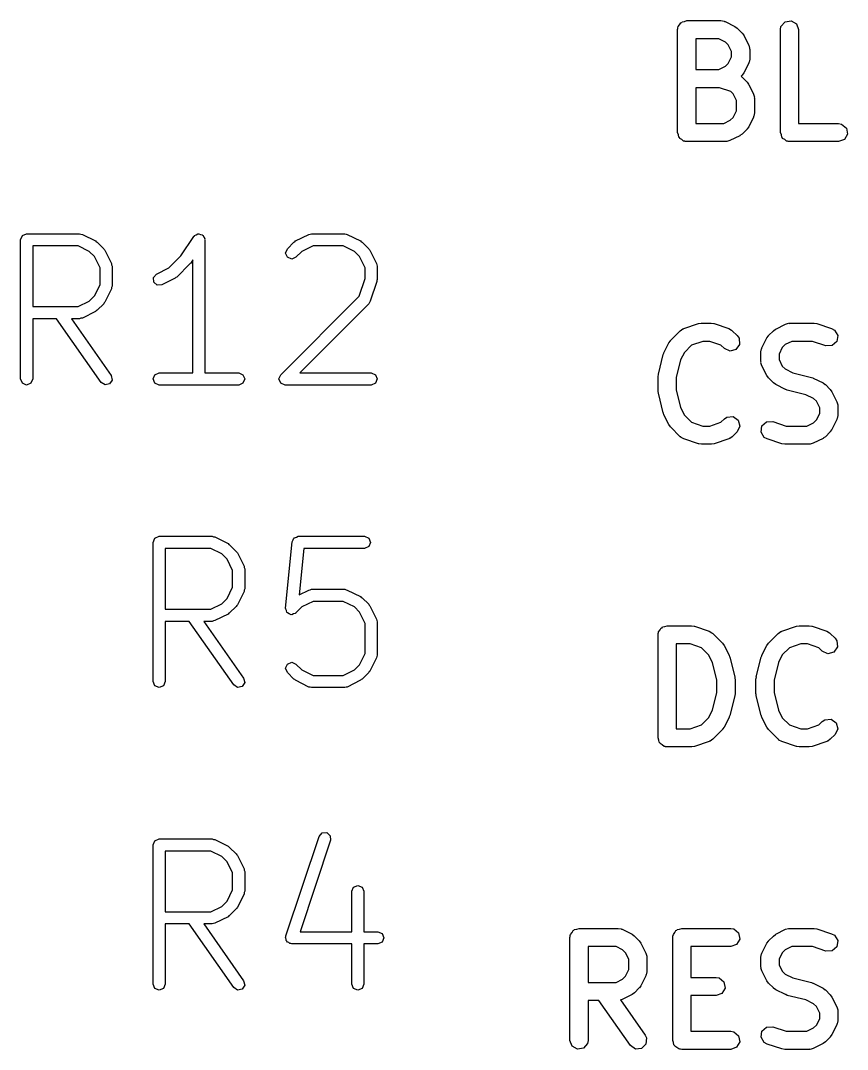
# Model space of a CAD drawing. Extents: x 122.4 to 173.3, y -127.6 to -82.1.
# Drawn here: x 166.37 to 173.32, y -104.12 to -95.49 of the extents above; entities that cross this region are included whole.
import ezdxf

# ---------------------------------------------------------------- set-up
doc = ezdxf.new("R2010")
doc.units = 0
doc.layers.add('BLACK', color=7, linetype='CONTINUOUS')

msp = doc.modelspace()

# ---------------------------------------------------------------- linework, layer by layer
at = {"layer": 'BLACK', "linetype": 'CONTINUOUS'}
for p, q in [((171.909, -95.5232), (171.919, -95.5061)), ((171.919, -95.5061), (171.926, -95.5038)), ((171.926, -95.5038), (171.93, -95.4985)), ((171.93, -95.4985), (171.95, -95.495)), ((171.95, -95.495), (171.968, -95.4883)), ((171.968, -95.4883), (172.256, -95.4883)), ((172.256, -95.4883), (172.282, -95.4929)), ((172.282, -95.4929), (172.286, -95.4958)), ((172.286, -95.4958), (172.29, -95.4963)), ((172.29, -95.4963), (172.373, -95.5374)), ((172.76, -95.5384), (172.794, -95.4985)), ((172.794, -95.4985), (172.845, -95.4894)), ((172.845, -95.4894), (172.89, -95.5155)), ((171.892, -95.5645), (171.894, -95.5546)), ((171.892, -96.4281), (171.892, -95.5645)), ((171.893, -95.5512), (171.895, -95.5483)), ((171.894, -95.5546), (171.893, -95.5512)), ((171.895, -95.5483), (171.897, -95.5384)), ((171.897, -95.5384), (171.909, -95.5232)), ((172.373, -95.5374), (172.391, -95.551)), ((172.391, -95.551), (172.392, -95.5517)), ((172.392, -95.5517), (172.433, -95.5928)), ((172.433, -95.5928), (172.447, -95.6115)), ((172.756, -95.5645), (172.76, -95.5384)), ((172.756, -96.4281), (172.756, -95.5645)), ((172.89, -95.5155), (172.908, -95.5645)), ((172.908, -95.5645), (172.908, -96.3519)), ((172.045, -95.6407), (172.045, -95.8995)), ((172.238, -95.6407), (172.045, -95.6407)), ((172.293, -95.6682), (172.238, -95.6407)), ((172.317, -95.6919), (172.293, -95.6682)), ((172.447, -95.6115), (172.448, -95.6126)), ((172.448, -95.6126), (172.489, -95.6949)), ((172.344, -95.747), (172.317, -95.6919)), ((172.344, -95.7932), (172.344, -95.747)), ((172.489, -95.6949), (172.496, -95.7203)), ((172.496, -95.7203), (172.495, -95.7247)), ((172.495, -95.7247), (172.497, -95.729)), ((172.497, -95.729), (172.497, -95.8112)), ((172.293, -95.872), (172.317, -95.8483)), ((172.317, -95.8483), (172.344, -95.7932)), ((172.489, -95.8453), (172.448, -95.9275)), ((172.492, -95.8373), (172.489, -95.8408)), ((172.489, -95.8408), (172.489, -95.8453)), ((172.497, -95.8112), (172.492, -95.8373)), ((172.045, -95.8995), (172.238, -95.8995)), ((172.238, -95.8995), (172.293, -95.872)), ((172.448, -95.9275), (172.434, -95.9458)), ((172.433, -95.9473), (172.425, -95.956)), ((172.425, -95.956), (172.427, -95.9571)), ((172.427, -95.9571), (172.429, -95.961)), ((172.429, -95.961), (172.433, -95.963)), ((172.434, -95.9458), (172.433, -95.9473)), ((172.433, -95.963), (172.475, -96.0041)), ((172.475, -96.0041), (172.488, -96.0227)), ((172.488, -96.0227), (172.489, -96.0239)), ((172.489, -96.0239), (172.53, -96.1061)), ((172.045, -96.0519), (172.045, -96.3519)), ((172.244, -96.0519), (172.045, -96.0519)), ((172.338, -96.0834), (172.244, -96.0519)), ((172.358, -96.1031), (172.338, -96.0834)), ((172.386, -96.1582), (172.358, -96.1031)), ((172.53, -96.1061), (172.538, -96.1315)), ((172.386, -96.2456), (172.386, -96.1582)), ((172.538, -96.1315), (172.536, -96.1359)), ((172.536, -96.1359), (172.538, -96.1402)), ((172.538, -96.1402), (172.538, -96.2636)), ((172.358, -96.3007), (172.386, -96.2456)), ((172.538, -96.2636), (172.533, -96.2896)), ((172.045, -96.3519), (172.279, -96.3519)), ((172.279, -96.3519), (172.334, -96.3243)), ((172.334, -96.3243), (172.358, -96.3007)), ((172.53, -96.2977), (172.489, -96.3799)), ((172.533, -96.2896), (172.53, -96.2931)), ((172.53, -96.2931), (172.53, -96.2977)), ((172.908, -96.3519), (173.243, -96.3519)), ((173.243, -96.3519), (173.269, -96.3565)), ((173.269, -96.3565), (173.309, -96.39)), ((171.899, -96.4467), (171.892, -96.4281)), ((171.902, -96.4662), (171.899, -96.4467)), ((172.414, -96.4551), (172.331, -96.4962)), ((172.415, -96.4539), (172.414, -96.4551)), ((172.433, -96.4408), (172.415, -96.4539)), ((172.475, -96.3997), (172.433, -96.4408)), ((172.489, -96.3799), (172.475, -96.3982)), ((172.475, -96.3982), (172.475, -96.3997)), ((172.763, -96.4467), (172.756, -96.4281)), ((172.766, -96.4662), (172.763, -96.4467)), ((173.318, -96.4413), (173.292, -96.4864)), ((173.309, -96.39), (173.318, -96.4413)), ((171.908, -96.4706), (171.902, -96.4662)), ((171.91, -96.4771), (171.908, -96.4706)), ((171.927, -96.487), (171.91, -96.4771)), ((171.942, -96.4997), (171.927, -96.487)), ((171.952, -96.5014), (171.942, -96.4997)), ((171.955, -96.5031), (171.952, -96.5014)), ((171.958, -96.5025), (171.955, -96.5031)), ((171.968, -96.5043), (171.958, -96.5025)), ((172.297, -96.5043), (171.968, -96.5043)), ((172.302, -96.5027), (172.297, -96.5043)), ((172.306, -96.5038), (172.302, -96.5027)), ((172.331, -96.4962), (172.306, -96.5038)), ((172.771, -96.4706), (172.766, -96.4662)), ((172.774, -96.4771), (172.771, -96.4706)), ((172.791, -96.487), (172.774, -96.4771)), ((172.806, -96.4997), (172.791, -96.487)), ((172.816, -96.5014), (172.806, -96.4997)), ((172.819, -96.5031), (172.816, -96.5014)), ((172.822, -96.5025), (172.819, -96.5031)), ((172.832, -96.5043), (172.822, -96.5025)), ((173.243, -96.5043), (172.832, -96.5043)), ((173.292, -96.4864), (173.243, -96.5043)), ((166.374, -97.328), (166.389, -97.292)), ((166.389, -97.292), (166.425, -97.2772)), ((166.425, -97.2772), (166.87, -97.2772)), ((166.87, -97.2772), (166.881, -97.2817)), ((166.881, -97.2817), (166.893, -97.2825)), ((166.893, -97.2825), (167.004, -97.3382)), ((167.721, -97.4625), (167.829, -97.2998)), ((167.829, -97.2998), (167.834, -97.2969)), ((167.834, -97.2969), (167.836, -97.292)), ((167.836, -97.292), (167.849, -97.2864)), ((167.849, -97.2864), (167.862, -97.2781)), ((167.862, -97.2781), (167.867, -97.2792)), ((167.867, -97.2792), (167.872, -97.2772)), ((167.872, -97.2772), (167.885, -97.2828)), ((167.885, -97.2828), (167.9, -97.2857)), ((167.9, -97.2857), (167.903, -97.29)), ((167.903, -97.29), (167.908, -97.292)), ((167.908, -97.292), (167.913, -97.3057)), ((167.913, -97.3057), (167.921, -97.318)), ((167.921, -97.318), (167.92, -97.3231)), ((167.92, -97.3231), (167.922, -97.328)), ((168.684, -97.3382), (168.795, -97.2825)), ((168.795, -97.2825), (168.807, -97.2817)), ((168.807, -97.2817), (168.818, -97.2772)), ((168.818, -97.2772), (169.096, -97.2772)), ((169.096, -97.2772), (169.107, -97.2817)), ((169.107, -97.2817), (169.118, -97.2825)), ((169.118, -97.2825), (169.23, -97.3382)), ((166.374, -98.4964), (166.374, -97.328)), ((166.476, -97.3788), (166.476, -97.8892)), ((166.858, -97.3788), (166.476, -97.3788)), ((166.951, -97.4254), (166.858, -97.3788)), ((167.004, -97.3382), (167.01, -97.3445)), ((167.01, -97.3445), (167.017, -97.3477)), ((167.017, -97.3477), (167.073, -97.4033)), ((167.073, -97.4033), (167.076, -97.411)), ((167.922, -97.328), (167.922, -98.4456)), ((168.6, -97.4392), (168.615, -97.4033)), ((168.615, -97.4033), (168.67, -97.3477)), ((168.67, -97.3477), (168.678, -97.3445)), ((168.678, -97.3445), (168.684, -97.3382)), ((168.83, -97.3788), (168.736, -97.4254)), ((169.084, -97.3788), (168.83, -97.3788)), ((169.177, -97.4254), (169.084, -97.3788)), ((169.23, -97.3382), (169.235, -97.3445)), ((169.235, -97.3445), (169.243, -97.3477)), ((169.243, -97.3477), (169.299, -97.4033)), ((169.299, -97.4033), (169.302, -97.411)), ((166.995, -97.4693), (166.951, -97.4254)), ((167.042, -97.5625), (166.995, -97.4693)), ((167.076, -97.411), (167.083, -97.4165)), ((167.083, -97.4165), (167.138, -97.5278)), ((167.619, -97.5644), (167.721, -97.4625)), ((167.821, -97.4957), (167.803, -97.5231)), ((167.821, -98.4456), (167.821, -97.4957)), ((168.615, -97.4752), (168.6, -97.4392)), ((168.651, -97.49), (168.615, -97.4752)), ((168.687, -97.4752), (168.651, -97.49)), ((168.736, -97.4254), (168.687, -97.4752)), ((169.221, -97.4693), (169.177, -97.4254)), ((169.267, -97.5625), (169.221, -97.4693)), ((169.302, -97.411), (169.308, -97.4165)), ((169.308, -97.4165), (169.364, -97.5278)), ((167.042, -97.7054), (167.042, -97.5625)), ((167.138, -97.5278), (167.139, -97.5396)), ((167.139, -97.5396), (167.144, -97.5505)), ((167.144, -97.5505), (167.144, -97.7174)), ((167.515, -97.6164), (167.619, -97.5644)), ((167.796, -97.5308), (167.685, -97.6421)), ((167.798, -97.526), (167.796, -97.5308)), ((167.803, -97.5231), (167.798, -97.526)), ((169.267, -97.6535), (169.267, -97.5625)), ((169.364, -97.5278), (169.365, -97.5396)), ((169.365, -97.5396), (169.369, -97.5505)), ((169.369, -97.5505), (169.369, -97.6618)), ((167.49, -97.6457), (167.515, -97.6164)), ((167.492, -97.6845), (167.49, -97.6457)), ((167.672, -97.6516), (167.561, -97.7072)), ((167.677, -97.6453), (167.672, -97.6516)), ((167.685, -97.6421), (167.677, -97.6453)), ((169.218, -97.8013), (169.267, -97.6535)), ((169.369, -97.6618), (169.366, -97.6695)), ((169.366, -97.6695), (169.366, -97.6779)), ((166.995, -97.7986), (167.042, -97.7054)), ((167.138, -97.7401), (167.083, -97.8514)), ((167.139, -97.7284), (167.138, -97.7401)), ((167.144, -97.7174), (167.139, -97.7284)), ((167.522, -97.71), (167.492, -97.6845)), ((167.561, -97.7072), (167.522, -97.71)), ((169.366, -97.6779), (169.311, -97.8448)), ((166.951, -97.8426), (166.995, -97.7986)), ((168.559, -98.4604), (169.218, -97.8013)), ((166.476, -97.8892), (166.858, -97.8892)), ((166.858, -97.8892), (166.951, -97.8426)), ((167.01, -97.9235), (167.004, -97.9298)), ((167.017, -97.9203), (167.01, -97.9235)), ((167.073, -97.8646), (167.017, -97.9203)), ((167.076, -97.8569), (167.073, -97.8646)), ((167.083, -97.8514), (167.076, -97.8569)), ((169.299, -97.8646), (168.718, -98.4456)), ((169.303, -97.8537), (169.299, -97.8646)), ((169.311, -97.8448), (169.303, -97.8537)), ((166.677, -97.9908), (166.476, -97.9908)), ((166.476, -97.9908), (166.476, -98.4964)), ((167.051, -98.5255), (166.677, -97.9908)), ((166.87, -97.9908), (166.801, -97.9908)), ((166.801, -97.9908), (167.134, -98.4672)), ((166.881, -97.9863), (166.87, -97.9908)), ((166.893, -97.9854), (166.881, -97.9863)), ((167.004, -97.9298), (166.893, -97.9854)), ((171.832, -98.174), (171.914, -98.0917)), ((171.914, -98.0917), (171.936, -98.0765)), ((171.936, -98.0765), (171.941, -98.0761)), ((171.941, -98.0761), (171.944, -98.0733)), ((171.944, -98.0733), (172.068, -98.0322)), ((172.068, -98.0322), (172.09, -98.0288)), ((172.09, -98.0288), (172.092, -98.0283)), ((172.092, -98.0283), (172.174, -98.0283)), ((172.174, -98.0283), (172.196, -98.0322)), ((172.196, -98.0322), (172.198, -98.0322)), ((172.198, -98.0322), (172.321, -98.0733)), ((172.321, -98.0733), (172.345, -98.0859)), ((172.345, -98.0859), (172.347, -98.0898)), ((172.347, -98.0898), (172.351, -98.0917)), ((172.351, -98.0917), (172.392, -98.1328)), ((172.655, -98.1328), (172.696, -98.0917)), ((172.696, -98.0917), (172.714, -98.0787)), ((172.714, -98.0787), (172.716, -98.0774)), ((172.716, -98.0774), (172.798, -98.0363)), ((172.798, -98.0363), (172.823, -98.0288)), ((172.823, -98.0288), (172.828, -98.0298)), ((172.828, -98.0298), (172.832, -98.0283)), ((172.832, -98.0283), (173.038, -98.0283)), ((173.038, -98.0283), (173.06, -98.0322)), ((173.06, -98.0322), (173.062, -98.0322)), ((173.062, -98.0322), (173.185, -98.0733)), ((173.185, -98.0733), (173.208, -98.0859)), ((173.208, -98.0859), (173.236, -98.1303)), ((171.818, -98.1938), (171.831, -98.1755)), ((171.831, -98.1755), (171.832, -98.174)), ((172.104, -98.1807), (172.009, -98.2122)), ((172.162, -98.1807), (172.104, -98.1807)), ((172.256, -98.2122), (172.162, -98.1807)), ((172.392, -98.1328), (172.408, -98.1545)), ((172.408, -98.1545), (172.412, -98.2064)), ((172.599, -98.2349), (172.64, -98.1526)), ((172.64, -98.1526), (172.654, -98.1343)), ((172.654, -98.1343), (172.655, -98.1328)), ((172.85, -98.1807), (172.795, -98.2082)), ((173.025, -98.1807), (172.85, -98.1807)), ((173.137, -98.2179), (173.025, -98.1807)), ((173.228, -98.1819), (173.189, -98.2165)), ((173.236, -98.1303), (173.228, -98.1819)), ((171.777, -98.276), (171.818, -98.1938)), ((171.949, -98.273), (171.917, -98.3367)), ((172.009, -98.2122), (171.949, -98.273)), ((172.285, -98.2406), (172.256, -98.2122)), ((172.332, -98.2626), (172.285, -98.2406)), ((172.382, -98.2491), (172.332, -98.2626)), ((172.412, -98.2064), (172.382, -98.2491)), ((172.591, -98.269), (172.596, -98.2429)), ((172.591, -98.3512), (172.591, -98.269)), ((172.596, -98.2429), (172.599, -98.2394)), ((172.599, -98.2394), (172.599, -98.2349)), ((172.771, -98.2319), (172.744, -98.287)), ((172.795, -98.2082), (172.771, -98.2319)), ((173.189, -98.2165), (173.137, -98.2179)), ((171.73, -98.4561), (171.771, -98.2916)), ((171.771, -98.2916), (171.776, -98.2796)), ((171.776, -98.2796), (171.777, -98.276)), ((171.917, -98.3367), (171.88, -98.484)), ((172.593, -98.3555), (172.591, -98.3512)), ((172.592, -98.3599), (172.593, -98.3555)), ((172.599, -98.3853), (172.592, -98.3599)), ((172.744, -98.287), (172.744, -98.3332)), ((172.744, -98.3332), (172.771, -98.3883)), ((167.502, -98.4604), (167.538, -98.4456)), ((167.538, -98.4456), (167.821, -98.4456)), ((167.922, -98.4456), (168.206, -98.4456)), ((168.206, -98.4456), (168.241, -98.4604)), ((168.718, -98.4456), (169.318, -98.4456)), ((169.318, -98.4456), (169.354, -98.4604)), ((172.64, -98.4675), (172.599, -98.3853)), ((172.771, -98.3883), (172.795, -98.412)), ((172.795, -98.412), (172.859, -98.4438)), ((172.859, -98.4438), (173.015, -98.4829)), ((166.389, -98.5323), (166.374, -98.4964)), ((166.425, -98.5472), (166.389, -98.5323)), ((166.461, -98.5323), (166.425, -98.5472)), ((166.476, -98.4964), (166.461, -98.5323)), ((167.084, -98.5464), (167.051, -98.5255)), ((167.143, -98.5052), (167.122, -98.538)), ((167.134, -98.4672), (167.143, -98.5052)), ((167.487, -98.4964), (167.502, -98.4604)), ((167.502, -98.5323), (167.487, -98.4964)), ((167.538, -98.5472), (167.502, -98.5323)), ((168.241, -98.5323), (168.206, -98.5472)), ((168.241, -98.4604), (168.256, -98.4964)), ((168.256, -98.4964), (168.241, -98.5323)), ((168.544, -98.4964), (168.559, -98.4604)), ((168.559, -98.5323), (168.544, -98.4964)), ((168.595, -98.5472), (168.559, -98.5323)), ((169.354, -98.5323), (169.318, -98.5472)), ((169.354, -98.4604), (169.369, -98.4964)), ((169.369, -98.4964), (169.354, -98.5323)), ((171.728, -98.4746), (171.73, -98.4596)), ((171.728, -98.598), (171.728, -98.4746)), ((171.73, -98.4596), (171.73, -98.4561)), ((171.88, -98.484), (171.88, -98.5886)), ((172.642, -98.4687), (172.64, -98.4675)), ((172.655, -98.4873), (172.642, -98.4687)), ((172.696, -98.5285), (172.655, -98.4873)), ((172.697, -98.5292), (172.696, -98.5285)), ((172.716, -98.5427), (172.697, -98.5292)), ((173.015, -98.4829), (173.027, -98.4883)), ((173.027, -98.4883), (173.031, -98.4887)), ((173.031, -98.4887), (173.113, -98.5298)), ((173.113, -98.5298), (173.131, -98.5434)), ((167.122, -98.538), (167.084, -98.5464)), ((168.206, -98.5472), (167.538, -98.5472)), ((169.318, -98.5472), (168.595, -98.5472)), ((171.729, -98.6013), (171.728, -98.598)), ((171.73, -98.6164), (171.729, -98.6013)), ((171.771, -98.7809), (171.73, -98.6164)), ((171.88, -98.5886), (171.917, -98.7359)), ((172.798, -98.5839), (172.716, -98.5427)), ((172.801, -98.5843), (172.798, -98.5839)), ((172.813, -98.5896), (172.801, -98.5843)), ((172.97, -98.6287), (172.813, -98.5896)), ((173.131, -98.5434), (173.133, -98.5441)), ((173.133, -98.5441), (173.174, -98.5852)), ((173.174, -98.5852), (173.187, -98.6039)), ((173.187, -98.6039), (173.188, -98.605)), ((173.188, -98.605), (173.229, -98.6873)), ((173.034, -98.6606), (172.97, -98.6287)), ((173.057, -98.6842), (173.034, -98.6606)), ((173.085, -98.7393), (173.057, -98.6842)), ((173.229, -98.6873), (173.237, -98.7126)), ((171.773, -98.7839), (171.771, -98.7809)), ((171.777, -98.7965), (171.773, -98.7839)), ((171.917, -98.7359), (171.949, -98.7996)), ((173.057, -98.8407), (173.085, -98.7856)), ((173.085, -98.7856), (173.085, -98.7393)), ((173.237, -98.7126), (173.236, -98.7171)), ((173.236, -98.7171), (173.237, -98.7213)), ((173.237, -98.7213), (173.237, -98.8036)), ((171.818, -98.8788), (171.777, -98.7965)), ((171.949, -98.7996), (172.009, -98.8603)), ((172.009, -98.8603), (172.104, -98.8919)), ((172.162, -98.8919), (172.256, -98.8604)), ((172.256, -98.8604), (172.285, -98.8319)), ((172.285, -98.8319), (172.306, -98.8168)), ((172.306, -98.8168), (172.358, -98.8122)), ((172.358, -98.8122), (172.401, -98.8421)), ((172.401, -98.8421), (172.414, -98.8925)), ((172.6, -98.8907), (172.639, -98.8561)), ((172.639, -98.8561), (172.692, -98.8547)), ((172.692, -98.8547), (172.803, -98.8919)), ((172.978, -98.8919), (173.034, -98.8643)), ((173.034, -98.8643), (173.057, -98.8407)), ((173.229, -98.8377), (173.188, -98.9199)), ((173.23, -98.8331), (173.229, -98.8377)), ((173.233, -98.8296), (173.23, -98.8331)), ((173.237, -98.8036), (173.233, -98.8296)), ((171.819, -98.8799), (171.818, -98.8788)), ((171.832, -98.8986), (171.819, -98.8799)), ((171.914, -98.9808), (171.832, -98.8986)), ((172.104, -98.8919), (172.162, -98.8919)), ((172.392, -98.9397), (172.351, -98.9808)), ((172.414, -98.8925), (172.392, -98.9397)), ((172.593, -98.9422), (172.6, -98.8907)), ((172.62, -98.9866), (172.593, -98.9422)), ((172.803, -98.8919), (172.978, -98.8919)), ((173.174, -98.9397), (173.133, -98.9808)), ((173.188, -98.9199), (173.174, -98.9382)), ((173.174, -98.9382), (173.174, -98.9397)), ((171.919, -98.9828), (171.914, -98.9808)), ((171.921, -98.9866), (171.919, -98.9828)), ((171.944, -98.9992), (171.921, -98.9866)), ((172.068, -99.0404), (171.944, -98.9992)), ((172.069, -99.0403), (172.068, -99.0404)), ((172.092, -99.0443), (172.069, -99.0403)), ((172.174, -99.0443), (172.092, -99.0443)), ((172.176, -99.0437), (172.174, -99.0443)), ((172.198, -99.0404), (172.176, -99.0437)), ((172.321, -98.9992), (172.198, -99.0404)), ((172.325, -98.9964), (172.321, -98.9992)), ((172.33, -98.996), (172.325, -98.9964)), ((172.351, -98.9808), (172.33, -98.996)), ((172.643, -98.9992), (172.62, -98.9866)), ((172.767, -99.0404), (172.643, -98.9992)), ((172.768, -99.0403), (172.767, -99.0404)), ((172.791, -99.0443), (172.768, -99.0403)), ((172.996, -99.0443), (172.791, -99.0443)), ((173.001, -99.0427), (172.996, -99.0443)), ((173.005, -99.0438), (173.001, -99.0427)), ((173.031, -99.0362), (173.005, -99.0438)), ((173.113, -98.9951), (173.031, -99.0362)), ((173.114, -98.9939), (173.113, -98.9951)), ((173.133, -98.9808), (173.114, -98.9939)), ((167.502, -99.832), (167.538, -99.8172)), ((167.538, -99.8172), (167.983, -99.8172)), ((167.983, -99.8172), (167.994, -99.8217)), ((167.994, -99.8217), (168.006, -99.8225)), ((168.006, -99.8225), (168.117, -99.8782)), ((168.673, -99.831), (168.674, -99.8286)), ((168.674, -99.8286), (168.69, -99.8237)), ((168.69, -99.8237), (168.706, -99.8172)), ((168.706, -99.8172), (169.263, -99.8172)), ((169.263, -99.8172), (169.299, -99.832)), ((167.487, -99.868), (167.502, -99.832)), ((167.487, -101.036), (167.487, -99.868)), ((168.117, -99.8782), (168.122, -99.8845)), ((168.122, -99.8845), (168.13, -99.8877)), ((168.13, -99.8877), (168.186, -99.9433)), ((168.6, -100.419), (168.656, -99.8629)), ((168.656, -99.8629), (168.664, -99.8478)), ((168.664, -99.8478), (168.67, -99.832)), ((168.67, -99.832), (168.673, -99.831)), ((169.299, -99.9039), (169.263, -99.9188)), ((169.299, -99.832), (169.313, -99.868)), ((169.313, -99.868), (169.299, -99.9039)), ((167.589, -99.9188), (167.589, -100.429)), ((167.971, -99.9188), (167.589, -99.9188)), ((168.064, -99.9654), (167.971, -99.9188)), ((168.108, -100.009), (168.064, -99.9654)), ((168.186, -99.9433), (168.189, -99.951)), ((168.189, -99.951), (168.195, -99.9565)), ((168.195, -99.9565), (168.251, -100.068)), ((168.752, -99.9188), (168.713, -100.308)), ((169.263, -99.9188), (168.752, -99.9188)), ((168.155, -100.103), (168.108, -100.009)), ((168.251, -100.068), (168.252, -100.08)), ((168.252, -100.08), (168.256, -100.091)), ((168.155, -100.245), (168.155, -100.103)), ((168.256, -100.091), (168.256, -100.257)), ((168.108, -100.339), (168.155, -100.245)), ((168.256, -100.257), (168.252, -100.268)), ((168.064, -100.383), (168.108, -100.339)), ((168.251, -100.28), (168.195, -100.391)), ((168.252, -100.268), (168.251, -100.28)), ((168.713, -100.308), (168.795, -100.268)), ((168.795, -100.268), (168.807, -100.267)), ((168.807, -100.267), (168.818, -100.262)), ((168.818, -100.262), (169.096, -100.262)), ((169.096, -100.262), (169.107, -100.267)), ((169.107, -100.267), (169.118, -100.268)), ((169.118, -100.268), (169.23, -100.323)), ((169.23, -100.323), (169.235, -100.33)), ((169.235, -100.33), (169.243, -100.333)), ((169.243, -100.333), (169.299, -100.388)), ((167.589, -100.429), (167.971, -100.429)), ((167.971, -100.429), (168.064, -100.383)), ((168.186, -100.405), (168.13, -100.46)), ((168.189, -100.397), (168.186, -100.405)), ((168.195, -100.391), (168.189, -100.397)), ((168.601, -100.422), (168.6, -100.419)), ((168.6, -100.424), (168.601, -100.422)), ((168.606, -100.44), (168.6, -100.424)), ((168.736, -100.41), (168.687, -100.46)), ((168.83, -100.364), (168.736, -100.41)), ((169.084, -100.364), (168.83, -100.364)), ((169.177, -100.41), (169.084, -100.364)), ((169.221, -100.454), (169.177, -100.41)), ((169.299, -100.388), (169.302, -100.396)), ((169.302, -100.396), (169.308, -100.402)), ((169.308, -100.402), (169.364, -100.513)), ((168.117, -100.47), (168.006, -100.525)), ((168.122, -100.463), (168.117, -100.47)), ((168.13, -100.46), (168.122, -100.463)), ((168.611, -100.457), (168.606, -100.44)), ((168.614, -100.458), (168.611, -100.457)), ((168.615, -100.46), (168.614, -100.458)), ((168.63, -100.467), (168.615, -100.46)), ((168.646, -100.475), (168.63, -100.467)), ((168.648, -100.474), (168.646, -100.475)), ((168.651, -100.475), (168.648, -100.474)), ((168.666, -100.469), (168.651, -100.475)), ((168.683, -100.464), (168.666, -100.469)), ((168.684, -100.461), (168.683, -100.464)), ((168.687, -100.46), (168.684, -100.461)), ((169.267, -100.548), (169.221, -100.454)), ((169.364, -100.513), (169.365, -100.525)), ((167.79, -100.531), (167.589, -100.531)), ((167.589, -100.531), (167.589, -101.036)), ((168.164, -101.065), (167.79, -100.531)), ((167.983, -100.531), (167.914, -100.531)), ((167.914, -100.531), (168.247, -101.007)), ((167.994, -100.526), (167.983, -100.531)), ((168.006, -100.525), (167.994, -100.526)), ((169.267, -100.802), (169.267, -100.548)), ((169.365, -100.525), (169.369, -100.536)), ((169.369, -100.536), (169.369, -100.814)), ((171.732, -100.618), (171.745, -100.603)), ((171.745, -100.603), (171.755, -100.586)), ((171.755, -100.586), (171.761, -100.584)), ((171.761, -100.584), (171.766, -100.578)), ((171.766, -100.578), (171.785, -100.575)), ((171.785, -100.575), (171.804, -100.568)), ((171.804, -100.568), (172.009, -100.568)), ((172.009, -100.568), (172.032, -100.572)), ((172.032, -100.572), (172.034, -100.572)), ((172.034, -100.572), (172.157, -100.613)), ((172.767, -100.613), (172.89, -100.572)), ((172.89, -100.572), (172.913, -100.569)), ((172.913, -100.569), (172.914, -100.568)), ((172.914, -100.568), (172.996, -100.568)), ((172.996, -100.568), (173.019, -100.572)), ((173.019, -100.572), (173.021, -100.572)), ((173.021, -100.572), (173.144, -100.613)), ((171.728, -100.644), (171.729, -100.635)), ((171.728, -101.508), (171.728, -100.644)), ((171.729, -100.631), (171.73, -100.628)), ((171.729, -100.635), (171.729, -100.631)), ((171.73, -100.628), (171.732, -100.618)), ((172.157, -100.613), (172.18, -100.626)), ((172.18, -100.626), (172.183, -100.63)), ((172.183, -100.63), (172.187, -100.632)), ((172.187, -100.632), (172.269, -100.714)), ((172.655, -100.714), (172.737, -100.632)), ((172.737, -100.632), (172.759, -100.617)), ((172.759, -100.617), (172.763, -100.616)), ((172.763, -100.616), (172.767, -100.613)), ((173.144, -100.613), (173.167, -100.626)), ((173.167, -100.626), (173.17, -100.63)), ((173.17, -100.63), (173.174, -100.632)), ((173.174, -100.632), (173.215, -100.673)), ((173.215, -100.673), (173.23, -100.695)), ((171.88, -100.721), (171.88, -101.432)), ((171.997, -100.721), (171.88, -100.721)), ((172.092, -100.752), (171.997, -100.721)), ((172.152, -100.813), (172.092, -100.752)), ((172.269, -100.714), (172.282, -100.733)), ((172.282, -100.733), (172.283, -100.734)), ((172.283, -100.734), (172.324, -100.816)), ((172.599, -100.816), (172.64, -100.734)), ((172.64, -100.734), (172.654, -100.715)), ((172.654, -100.715), (172.655, -100.714)), ((172.832, -100.752), (172.771, -100.813)), ((172.927, -100.721), (172.832, -100.752)), ((172.984, -100.721), (172.927, -100.721)), ((173.079, -100.752), (172.984, -100.721)), ((173.107, -100.781), (173.079, -100.752)), ((173.235, -100.746), (173.205, -100.789)), ((173.23, -100.695), (173.235, -100.746)), ((169.221, -100.895), (169.267, -100.802)), ((169.364, -100.837), (169.308, -100.948)), ((169.365, -100.825), (169.364, -100.837)), ((169.369, -100.814), (169.365, -100.825)), ((172.184, -100.877), (172.152, -100.813)), ((172.324, -100.816), (172.328, -100.829)), ((172.328, -100.829), (172.33, -100.832)), ((172.33, -100.832), (172.371, -100.996)), ((172.552, -100.996), (172.594, -100.832)), ((172.594, -100.832), (172.599, -100.82)), ((172.599, -100.82), (172.599, -100.816)), ((172.771, -100.813), (172.739, -100.877)), ((173.154, -100.803), (173.107, -100.781)), ((173.205, -100.789), (173.154, -100.803)), ((168.6, -100.925), (168.615, -100.889)), ((168.615, -100.961), (168.6, -100.925)), ((168.615, -100.889), (168.651, -100.874)), ((168.651, -100.874), (168.687, -100.889)), ((168.687, -100.889), (168.736, -100.939)), ((168.736, -100.939), (168.83, -100.986)), ((169.084, -100.986), (169.177, -100.939)), ((169.177, -100.939), (169.221, -100.895)), ((169.308, -100.948), (169.302, -100.953)), ((172.221, -101.024), (172.184, -100.877)), ((172.739, -100.877), (172.703, -101.024)), ((167.502, -101.072), (167.487, -101.036)), ((167.589, -101.036), (167.574, -101.072)), ((168.247, -101.007), (168.256, -101.045)), ((168.67, -101.017), (168.615, -100.961)), ((168.678, -101.02), (168.67, -101.017)), ((168.684, -101.026), (168.678, -101.02)), ((168.795, -101.082), (168.684, -101.026)), ((168.83, -100.986), (169.084, -100.986)), ((169.23, -101.026), (169.118, -101.082)), ((169.235, -101.02), (169.23, -101.026)), ((169.243, -101.017), (169.235, -101.02)), ((169.299, -100.961), (169.243, -101.017)), ((169.302, -100.953), (169.299, -100.961)), ((172.221, -101.129), (172.221, -101.024)), ((172.371, -100.996), (172.372, -101.011)), ((172.372, -101.011), (172.374, -101.015)), ((172.374, -101.015), (172.374, -101.138)), ((172.55, -101.015), (172.553, -101)), ((172.55, -101.138), (172.55, -101.015)), ((172.553, -101), (172.552, -100.996)), ((172.703, -101.024), (172.703, -101.129)), ((167.538, -101.087), (167.502, -101.072)), ((167.574, -101.072), (167.538, -101.087)), ((168.197, -101.086), (168.164, -101.065)), ((168.235, -101.078), (168.197, -101.086)), ((168.256, -101.045), (168.235, -101.078)), ((168.807, -101.083), (168.795, -101.082)), ((168.818, -101.087), (168.807, -101.083)), ((169.096, -101.087), (168.818, -101.087)), ((169.107, -101.083), (169.096, -101.087)), ((169.118, -101.082), (169.107, -101.083)), ((172.184, -101.276), (172.221, -101.129)), ((172.371, -101.156), (172.33, -101.321)), ((172.374, -101.138), (172.371, -101.153)), ((172.371, -101.153), (172.371, -101.156)), ((172.551, -101.141), (172.55, -101.138)), ((172.552, -101.156), (172.551, -101.141)), ((172.594, -101.321), (172.552, -101.156)), ((172.703, -101.129), (172.739, -101.276)), ((172.152, -101.34), (172.184, -101.276)), ((172.739, -101.276), (172.771, -101.34)), ((172.092, -101.4), (172.152, -101.34)), ((172.324, -101.337), (172.283, -101.419)), ((172.325, -101.333), (172.324, -101.337)), ((172.33, -101.321), (172.325, -101.333)), ((172.596, -101.324), (172.594, -101.321)), ((172.599, -101.337), (172.596, -101.324)), ((172.64, -101.419), (172.599, -101.337)), ((172.771, -101.34), (172.832, -101.4)), ((173.079, -101.4), (173.107, -101.372)), ((173.107, -101.372), (173.129, -101.357)), ((173.129, -101.357), (173.181, -101.352)), ((173.181, -101.352), (173.223, -101.382)), ((173.223, -101.382), (173.237, -101.432)), ((171.88, -101.432), (171.997, -101.432)), ((171.997, -101.432), (172.092, -101.4)), ((172.269, -101.439), (172.187, -101.521)), ((172.27, -101.437), (172.269, -101.439)), ((172.283, -101.419), (172.27, -101.437)), ((172.642, -101.42), (172.64, -101.419)), ((172.655, -101.439), (172.642, -101.42)), ((172.737, -101.521), (172.655, -101.439)), ((172.832, -101.4), (172.927, -101.432)), ((172.927, -101.432), (172.984, -101.432)), ((172.984, -101.432), (173.079, -101.4)), ((173.237, -101.432), (173.215, -101.48)), ((171.734, -101.527), (171.728, -101.508)), ((171.738, -101.546), (171.734, -101.527)), ((171.743, -101.551), (171.738, -101.546)), ((171.745, -101.557), (171.743, -101.551)), ((172.157, -101.539), (172.034, -101.58)), ((172.16, -101.536), (172.157, -101.539)), ((172.165, -101.536), (172.16, -101.536)), ((172.187, -101.521), (172.165, -101.536)), ((172.741, -101.523), (172.737, -101.521)), ((172.743, -101.527), (172.741, -101.523)), ((172.767, -101.539), (172.743, -101.527)), ((172.89, -101.58), (172.767, -101.539)), ((173.144, -101.539), (173.021, -101.58)), ((173.147, -101.536), (173.144, -101.539)), ((173.152, -101.536), (173.147, -101.536)), ((173.174, -101.521), (173.152, -101.536)), ((173.215, -101.48), (173.174, -101.521)), ((171.763, -101.567), (171.745, -101.557)), ((171.778, -101.58), (171.763, -101.567)), ((171.788, -101.581), (171.778, -101.58)), ((171.791, -101.583), (171.788, -101.581)), ((171.794, -101.583), (171.791, -101.583)), ((171.804, -101.584), (171.794, -101.583)), ((172.009, -101.584), (171.804, -101.584)), ((172.011, -101.584), (172.009, -101.584)), ((172.034, -101.58), (172.011, -101.584)), ((172.892, -101.58), (172.89, -101.58)), ((172.914, -101.584), (172.892, -101.58)), ((172.996, -101.584), (172.914, -101.584)), ((172.998, -101.584), (172.996, -101.584)), ((173.021, -101.58), (172.998, -101.584)), ((168.881, -102.336), (168.906, -102.307)), ((168.906, -102.307), (168.945, -102.304)), ((168.945, -102.304), (168.974, -102.33)), ((168.974, -102.33), (168.977, -102.368)), ((167.487, -102.408), (167.502, -102.372)), ((167.487, -103.576), (167.487, -102.408)), ((167.502, -102.372), (167.538, -102.357)), ((167.538, -102.357), (167.983, -102.357)), ((167.983, -102.357), (167.994, -102.362)), ((167.994, -102.362), (168.006, -102.363)), ((168.006, -102.363), (168.117, -102.418)), ((168.117, -102.418), (168.122, -102.424)), ((168.602, -103.171), (168.881, -102.336)), ((168.977, -102.368), (168.721, -103.136)), ((167.589, -102.459), (167.589, -102.969)), ((167.971, -102.459), (167.589, -102.459)), ((168.064, -102.505), (167.971, -102.459)), ((168.108, -102.549), (168.064, -102.505)), ((168.122, -102.424), (168.13, -102.428)), ((168.13, -102.428), (168.186, -102.483)), ((168.186, -102.483), (168.189, -102.491)), ((168.189, -102.491), (168.195, -102.497)), ((168.195, -102.497), (168.251, -102.608)), ((168.155, -102.643), (168.108, -102.549)), ((168.155, -102.785), (168.155, -102.643)), ((168.251, -102.608), (168.252, -102.62)), ((168.252, -102.62), (168.256, -102.631)), ((168.256, -102.631), (168.256, -102.797)), ((169.156, -102.797), (169.171, -102.762)), ((169.171, -102.762), (169.207, -102.747)), ((169.207, -102.747), (169.243, -102.762)), ((169.243, -102.762), (169.258, -102.797)), ((168.108, -102.879), (168.155, -102.785)), ((168.251, -102.82), (168.195, -102.931)), ((168.252, -102.808), (168.251, -102.82)), ((168.256, -102.797), (168.252, -102.808)), ((169.156, -103.136), (169.156, -102.797)), ((169.258, -102.797), (169.258, -103.136)), ((167.971, -102.969), (168.064, -102.923)), ((168.064, -102.923), (168.108, -102.879)), ((168.189, -102.937), (168.186, -102.945)), ((168.195, -102.931), (168.189, -102.937)), ((167.589, -102.969), (167.971, -102.969)), ((168.117, -103.01), (168.006, -103.065)), ((168.122, -103.003), (168.117, -103.01)), ((168.13, -103), (168.122, -103.003)), ((168.186, -102.945), (168.13, -103)), ((167.79, -103.071), (167.589, -103.071)), ((167.589, -103.071), (167.589, -103.576)), ((168.164, -103.605), (167.79, -103.071)), ((167.983, -103.071), (167.914, -103.071)), ((167.914, -103.071), (168.247, -103.547)), ((167.994, -103.066), (167.983, -103.071)), ((168.006, -103.065), (167.994, -103.066)), ((171.045, -103.115), (171.064, -103.108)), ((171.064, -103.108), (171.393, -103.108)), ((171.393, -103.108), (171.419, -103.113)), ((171.909, -103.115), (171.927, -103.108)), ((171.927, -103.108), (172.338, -103.108)), ((172.338, -103.108), (172.365, -103.113)), ((172.798, -103.116), (172.823, -103.109)), ((172.823, -103.109), (172.828, -103.11)), ((172.828, -103.11), (172.832, -103.108)), ((172.832, -103.108), (173.038, -103.108)), ((173.038, -103.108), (173.06, -103.112)), ((168.6, -103.187), (168.603, -103.179)), ((168.604, -103.198), (168.6, -103.187)), ((168.603, -103.179), (168.602, -103.171)), ((168.721, -103.136), (169.156, -103.136)), ((169.258, -103.136), (169.374, -103.136)), ((169.374, -103.136), (169.41, -103.151)), ((169.41, -103.151), (169.425, -103.187)), ((169.425, -103.187), (169.41, -103.223)), ((170.987, -103.184), (170.989, -103.175)), ((170.987, -104.048), (170.987, -103.184)), ((170.989, -103.171), (170.99, -103.168)), ((170.989, -103.175), (170.989, -103.171)), ((170.99, -103.168), (170.992, -103.158)), ((170.992, -103.158), (171.005, -103.143)), ((171.005, -103.143), (171.015, -103.126)), ((171.015, -103.126), (171.021, -103.124)), ((171.021, -103.124), (171.026, -103.118)), ((171.026, -103.118), (171.045, -103.115)), ((171.419, -103.113), (171.422, -103.116)), ((171.422, -103.116), (171.427, -103.116)), ((171.427, -103.116), (171.509, -103.157)), ((171.509, -103.157), (171.527, -103.171)), ((171.527, -103.171), (171.529, -103.172)), ((171.529, -103.172), (171.57, -103.213)), ((171.851, -103.184), (171.853, -103.175)), ((171.851, -104.048), (171.851, -103.184)), ((171.852, -103.171), (171.854, -103.168)), ((171.853, -103.175), (171.852, -103.171)), ((171.854, -103.168), (171.856, -103.158)), ((171.856, -103.158), (171.868, -103.143)), ((171.868, -103.143), (171.878, -103.126)), ((171.878, -103.126), (171.885, -103.124)), ((171.885, -103.124), (171.889, -103.118)), ((171.889, -103.118), (171.909, -103.115)), ((172.365, -103.113), (172.404, -103.146)), ((172.404, -103.146), (172.413, -103.198)), ((172.655, -103.213), (172.696, -103.172)), ((172.696, -103.172), (172.714, -103.159)), ((172.714, -103.159), (172.716, -103.157)), ((172.716, -103.157), (172.798, -103.116)), ((173.06, -103.112), (173.062, -103.112)), ((173.062, -103.112), (173.185, -103.153)), ((173.185, -103.153), (173.208, -103.166)), ((173.208, -103.166), (173.236, -103.21)), ((168.605, -103.21), (168.604, -103.198)), ((168.611, -103.215), (168.605, -103.21)), ((168.615, -103.223), (168.611, -103.215)), ((168.626, -103.227), (168.615, -103.223)), ((168.635, -103.235), (168.626, -103.227)), ((168.643, -103.234), (168.635, -103.235)), ((168.651, -103.238), (168.643, -103.234)), ((169.156, -103.238), (168.651, -103.238)), ((169.156, -103.576), (169.156, -103.238)), ((169.374, -103.238), (169.258, -103.238)), ((169.258, -103.238), (169.258, -103.576)), ((169.41, -103.223), (169.374, -103.238)), ((171.14, -103.261), (171.14, -103.561)), ((171.375, -103.261), (171.14, -103.261)), ((171.43, -103.288), (171.375, -103.261)), ((171.57, -103.213), (171.583, -103.232)), ((171.583, -103.232), (171.584, -103.233)), ((171.584, -103.233), (171.625, -103.315)), ((172.338, -103.261), (172.003, -103.261)), ((172.003, -103.261), (172.003, -103.52)), ((172.387, -103.243), (172.338, -103.261)), ((172.413, -103.198), (172.387, -103.243)), ((172.599, -103.315), (172.64, -103.233)), ((172.64, -103.233), (172.654, -103.214)), ((172.654, -103.214), (172.655, -103.213)), ((172.85, -103.261), (172.795, -103.288)), ((173.025, -103.261), (172.85, -103.261)), ((173.137, -103.298), (173.025, -103.261)), ((173.228, -103.262), (173.189, -103.296)), ((173.236, -103.21), (173.228, -103.262)), ((171.453, -103.312), (171.43, -103.288)), ((171.481, -103.367), (171.453, -103.312)), ((171.481, -103.454), (171.481, -103.367)), ((171.625, -103.315), (171.633, -103.34)), ((171.633, -103.34), (171.632, -103.345)), ((171.632, -103.345), (171.633, -103.349)), ((171.633, -103.349), (171.633, -103.472)), ((172.591, -103.349), (172.596, -103.323)), ((172.591, -103.431), (172.591, -103.349)), ((172.596, -103.323), (172.599, -103.319)), ((172.599, -103.319), (172.599, -103.315)), ((172.771, -103.312), (172.744, -103.367)), ((172.744, -103.367), (172.744, -103.413)), ((172.795, -103.288), (172.771, -103.312)), ((173.189, -103.296), (173.137, -103.298)), ((171.453, -103.509), (171.481, -103.454)), ((172.593, -103.435), (172.591, -103.431)), ((172.592, -103.44), (172.593, -103.435)), ((172.599, -103.465), (172.592, -103.44)), ((172.744, -103.413), (172.771, -103.468)), ((171.375, -103.561), (171.43, -103.533)), ((171.43, -103.533), (171.453, -103.509)), ((171.625, -103.506), (171.584, -103.589)), ((171.626, -103.502), (171.625, -103.506)), ((171.629, -103.498), (171.626, -103.502)), ((171.633, -103.472), (171.629, -103.498)), ((172.003, -103.52), (172.215, -103.52)), ((172.215, -103.52), (172.241, -103.524)), ((172.241, -103.524), (172.281, -103.558)), ((172.64, -103.548), (172.599, -103.465)), ((172.771, -103.468), (172.795, -103.492)), ((172.795, -103.492), (172.859, -103.524)), ((172.859, -103.524), (173.015, -103.563)), ((167.502, -103.612), (167.487, -103.576)), ((167.538, -103.627), (167.502, -103.612)), ((167.574, -103.612), (167.538, -103.627)), ((167.589, -103.576), (167.574, -103.612)), ((168.197, -103.626), (168.164, -103.605)), ((168.235, -103.618), (168.197, -103.626)), ((168.256, -103.585), (168.235, -103.618)), ((168.247, -103.547), (168.256, -103.585)), ((169.171, -103.612), (169.156, -103.576)), ((169.207, -103.627), (169.171, -103.612)), ((169.243, -103.612), (169.207, -103.627)), ((169.258, -103.576), (169.243, -103.612)), ((171.14, -103.561), (171.375, -103.561)), ((171.57, -103.608), (171.529, -103.65)), ((171.571, -103.607), (171.57, -103.608)), ((171.584, -103.589), (171.571, -103.607)), ((172.29, -103.609), (172.264, -103.654)), ((172.281, -103.558), (172.29, -103.609)), ((172.642, -103.549), (172.64, -103.548)), ((172.655, -103.567), (172.642, -103.549)), ((172.696, -103.608), (172.655, -103.567)), ((172.697, -103.609), (172.696, -103.608)), ((172.716, -103.623), (172.697, -103.609)), ((172.798, -103.664), (172.716, -103.623)), ((173.015, -103.563), (173.027, -103.568)), ((173.027, -103.568), (173.031, -103.569)), ((173.031, -103.569), (173.113, -103.61)), ((173.113, -103.61), (173.131, -103.623)), ((173.131, -103.623), (173.133, -103.624)), ((173.133, -103.624), (173.174, -103.665)), ((171.23, -103.713), (171.14, -103.713)), ((171.14, -103.713), (171.14, -104.048)), ((171.495, -104.092), (171.23, -103.713)), ((171.427, -103.705), (171.413, -103.709)), ((171.413, -103.709), (171.62, -104.004)), ((171.509, -103.664), (171.427, -103.705)), ((171.51, -103.663), (171.509, -103.664)), ((171.529, -103.65), (171.51, -103.663)), ((172.215, -103.672), (172.003, -103.672)), ((172.003, -103.672), (172.003, -103.972)), ((172.264, -103.654), (172.215, -103.672)), ((172.801, -103.664), (172.798, -103.664)), ((172.813, -103.67), (172.801, -103.664)), ((172.97, -103.709), (172.813, -103.67)), ((173.034, -103.741), (172.97, -103.709)), ((173.174, -103.665), (173.187, -103.684)), ((173.187, -103.684), (173.188, -103.685)), ((173.188, -103.685), (173.229, -103.767)), ((173.057, -103.764), (173.034, -103.741)), ((173.085, -103.819), (173.057, -103.764)), ((173.229, -103.767), (173.237, -103.793)), ((173.237, -103.793), (173.236, -103.797)), ((173.236, -103.797), (173.237, -103.801)), ((173.237, -103.801), (173.237, -103.884)), ((173.057, -103.921), (173.085, -103.866)), ((173.085, -103.866), (173.085, -103.819)), ((173.237, -103.884), (173.233, -103.91)), ((172.003, -103.972), (172.338, -103.972)), ((172.338, -103.972), (172.365, -103.976)), ((172.593, -104.022), (172.6, -103.971)), ((172.6, -103.971), (172.639, -103.936)), ((172.639, -103.936), (172.692, -103.935)), ((172.692, -103.935), (172.803, -103.972)), ((172.803, -103.972), (172.978, -103.972)), ((172.978, -103.972), (173.034, -103.944)), ((173.034, -103.944), (173.057, -103.921)), ((173.229, -103.918), (173.188, -104)), ((173.23, -103.913), (173.229, -103.918)), ((173.233, -103.91), (173.23, -103.913)), ((171.005, -104.097), (170.987, -104.048)), ((171.14, -104.048), (171.135, -104.074)), ((171.62, -104.004), (171.631, -104.028)), ((171.631, -104.028), (171.626, -104.08)), ((171.858, -104.067), (171.851, -104.048)), ((172.365, -103.976), (172.404, -104.01)), ((172.404, -104.01), (172.413, -104.061)), ((172.62, -104.067), (172.593, -104.022)), ((173.174, -104.02), (173.133, -104.061)), ((173.188, -104), (173.174, -104.018)), ((173.174, -104.018), (173.174, -104.02)), ((171.05, -104.123), (171.005, -104.097)), ((171.102, -104.114), (171.05, -104.123)), ((171.135, -104.074), (171.102, -104.114)), ((171.537, -104.122), (171.495, -104.092)), ((171.589, -104.117), (171.537, -104.122)), ((171.626, -104.08), (171.589, -104.117)), ((171.861, -104.086), (171.858, -104.067)), ((171.866, -104.091), (171.861, -104.086)), ((171.869, -104.097), (171.866, -104.091)), ((171.886, -104.107), (171.869, -104.097)), ((171.901, -104.12), (171.886, -104.107)), ((171.911, -104.121), (171.901, -104.12)), ((171.914, -104.123), (171.911, -104.121)), ((171.917, -104.123), (171.914, -104.123)), ((171.927, -104.124), (171.917, -104.123)), ((172.338, -104.124), (171.927, -104.124)), ((172.387, -104.106), (172.338, -104.124)), ((172.413, -104.061), (172.387, -104.106)), ((172.643, -104.079), (172.62, -104.067)), ((172.767, -104.12), (172.643, -104.079)), ((172.768, -104.12), (172.767, -104.12)), ((172.791, -104.124), (172.768, -104.12)), ((172.996, -104.124), (172.791, -104.124)), ((173.001, -104.123), (172.996, -104.124)), ((173.005, -104.124), (173.001, -104.123)), ((173.031, -104.116), (173.005, -104.124)), ((173.113, -104.075), (173.031, -104.116)), ((173.114, -104.074), (173.113, -104.075)), ((173.133, -104.061), (173.114, -104.074))]:
    msp.add_line(p, q, dxfattribs=at)

doc.saveas('drawing.dxf')
